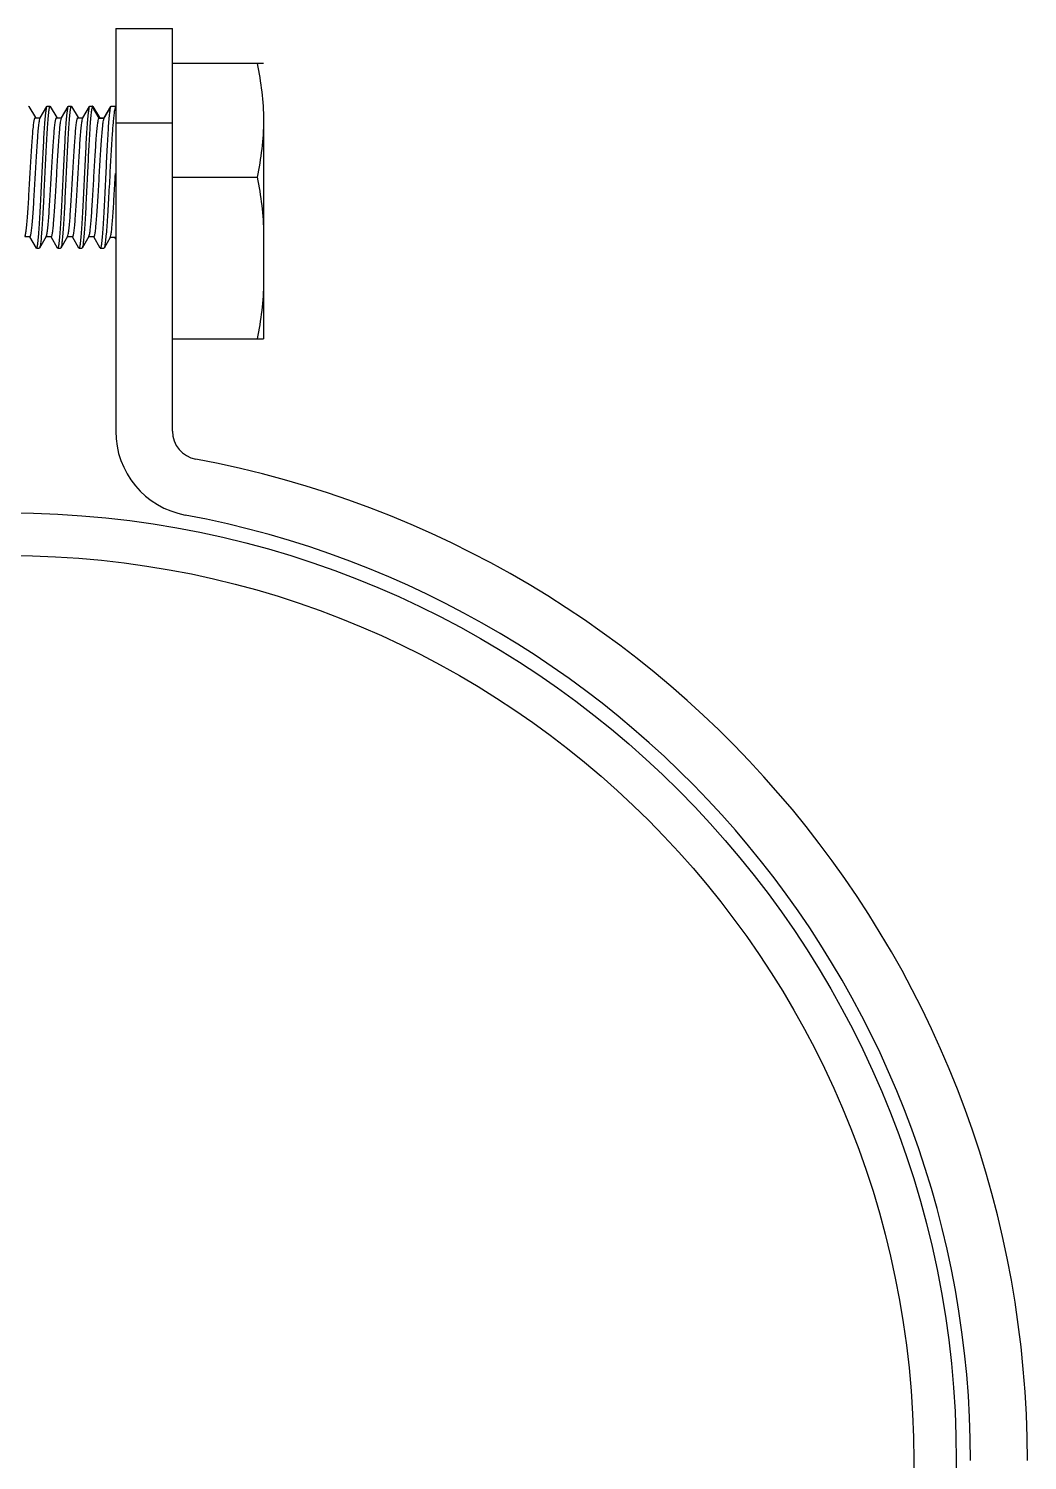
# Model space of a CAD drawing. Extents: x 1725261 to 1937680, y 860327 to 1571294.
# Drawn here: x 1850608 to 1850993, y 1235671 to 1236223 of the extents above; entities that cross this region are included whole.
import ezdxf

# ---------------------------------------------------------------- set-up
doc = ezdxf.new("R2010")
doc.units = 0
doc.header["$LTSCALE"] = 1000
doc.header["$MEASUREMENT"] = 0

msp = doc.modelspace()

# ---------------------------------------------------------------- linework, layer by layer
at = {"linetype": 'Continuous'}
for p, q in [((1850641.46, 1236222.75), (1850641.46, 1236067.59)), ((1850641.46, 1236222.75), (1850663.37, 1236222.75)), ((1850663.37, 1236067.59), (1850663.37, 1236222.75)), ((1850698.44, 1236209.3), (1850663.37, 1236209.3)), ((1850608.01, 1236192.77), (1850607.9, 1236192.87)), ((1850608.01, 1236192.77), (1850610.51, 1236188.46)), ((1850612.39, 1236188.32), (1850614.98, 1236192.77)), ((1850614.98, 1236192.77), (1850615.09, 1236192.87)), ((1850615.09, 1236192.87), (1850616.12, 1236192.87)), ((1850616.22, 1236192.77), (1850616.12, 1236192.87)), ((1850616.22, 1236192.77), (1850618.73, 1236188.46)), ((1850620.6, 1236188.32), (1850623.2, 1236192.77)), ((1850623.2, 1236192.77), (1850623.31, 1236192.87)), ((1850623.31, 1236192.87), (1850624.33, 1236192.87)), ((1850624.44, 1236192.77), (1850624.33, 1236192.87)), ((1850624.44, 1236192.77), (1850626.94, 1236188.46)), ((1850628.82, 1236188.32), (1850631.42, 1236192.77)), ((1850631.42, 1236192.77), (1850631.52, 1236192.87)), ((1850631.52, 1236192.87), (1850632.55, 1236192.87)), ((1850632.55, 1236192.87), (1850632.39, 1236192.65)), ((1850632.39, 1236192.65), (1850634.95, 1236188.24)), ((1850632.66, 1236192.77), (1850635.16, 1236188.46)), ((1850637, 1236188.24), (1850639.58, 1236192.65)), ((1850637.04, 1236188.32), (1850639.63, 1236192.77)), ((1850639.58, 1236192.65), (1850639.63, 1236192.77)), ((1850639.63, 1236192.77), (1850639.74, 1236192.87)), ((1850639.74, 1236192.87), (1850641.46, 1236192.87)), ((1850698.44, 1236190.87), (1850698.44, 1236103.2)), ((1850610.46, 1236188.43), (1850612.45, 1236188.43)), ((1850618.68, 1236188.43), (1850620.67, 1236188.43)), ((1850620.55, 1236188.2), (1850620.6, 1236188.32)), ((1850626.9, 1236188.43), (1850628.89, 1236188.43)), ((1850634.95, 1236188.24), (1850635.12, 1236188.43)), ((1850634.95, 1236188.24), (1850637, 1236188.24)), ((1850635.12, 1236188.43), (1850637.11, 1236188.43)), ((1850637, 1236188.24), (1850637.04, 1236188.32)), ((1850641.46, 1236186.39), (1850663.37, 1236186.39)), ((1850641.28, 1236165.48), (1850641.36, 1236166.89)), ((1850663.37, 1236165.47), (1850695.97, 1236165.47)), ((1850608.41, 1236142.51), (1850606.41, 1236142.51)), ((1850610.87, 1236138.17), (1850608.36, 1236142.49)), ((1850614.7, 1236142.62), (1850612.11, 1236138.17)), ((1850616.62, 1236142.51), (1850614.63, 1236142.51)), ((1850619.09, 1236138.17), (1850616.58, 1236142.49)), ((1850622.92, 1236142.62), (1850620.33, 1236138.17)), ((1850624.84, 1236142.51), (1850622.85, 1236142.51)), ((1850627.31, 1236138.17), (1850624.79, 1236142.49)), ((1850631.13, 1236142.62), (1850628.55, 1236138.17)), ((1850633.06, 1236142.51), (1850631.07, 1236142.51)), ((1850635.53, 1236138.17), (1850633.01, 1236142.49)), ((1850639.36, 1236142.29), (1850636.98, 1236138.19)), ((1850641.29, 1236142.18), (1850639.3, 1236142.18)), ((1850641.46, 1236141.78), (1850641.24, 1236142.15)), ((1850610.87, 1236138.17), (1850610.98, 1236138.08)), ((1850610.98, 1236138.08), (1850612.01, 1236138.08)), ((1850612.11, 1236138.17), (1850612.01, 1236138.08)), ((1850619.09, 1236138.17), (1850619.2, 1236138.08)), ((1850619.2, 1236138.08), (1850620.23, 1236138.08)), ((1850620.33, 1236138.17), (1850620.23, 1236138.08)), ((1850627.31, 1236138.17), (1850627.41, 1236138.08)), ((1850627.41, 1236138.08), (1850628.44, 1236138.08)), ((1850628.55, 1236138.17), (1850628.44, 1236138.08)), ((1850635.53, 1236138.17), (1850635.63, 1236138.08)), ((1850635.63, 1236138.08), (1850636.86, 1236138.08)), ((1850636.98, 1236138.19), (1850636.86, 1236138.08)), ((1850663.37, 1236103.2), (1850698.44, 1236103.2))]:
    msp.add_line(p, q, dxfattribs=at)
for radius in [365.17, 348.74]:
    msp.add_circle((1850600.36, 1235670.9), radius, dxfattribs=at)
for centre, radius, start, end in [((1850788.33, 1236173.7), 148.42, 174.723, 175.0353), ((1850674.33, 1236067.59), 32.87, 180, 259.438), ((1850674.33, 1236067.59), 10.96, 180, 259.438), ((1850600.36, 1235670.9), 392.57, 0, 79.438), ((1850600.36, 1235670.9), 370.65, 0, 79.438)]:
    msp.add_arc(centre, radius, start, end, dxfattribs=at)
for points in [[(1850695.97, 1236209.3), (1850697.48, 1236202.11), (1850698.44, 1236194.74), (1850698.44, 1236187.39)], [(1850698.44, 1236187.39), (1850698.44, 1236180.04), (1850697.48, 1236172.66), (1850695.97, 1236165.47)], [(1850695.97, 1236165.47), (1850697.48, 1236158.28), (1850698.44, 1236150.91), (1850698.44, 1236143.55)], [(1850698.44, 1236125.12), (1850698.44, 1236117.77), (1850697.48, 1236110.4), (1850695.97, 1236103.2)]]:
    msp.add_open_spline(points, degree=3, dxfattribs=at)
for points, knots in [([(1850613.03, 1236165.47), (1850613.19, 1236168.79), (1850613.42, 1236173.63), (1850613.75, 1236179.81), (1850613.98, 1236183.82), (1850614.22, 1236187.18), (1850614.44, 1236189.82), (1850614.69, 1236191.58), (1850614.82, 1236192.51), (1850614.98, 1236192.77)], [0, 0, 0, 0, 0.364025, 0.530311, 0.678336, 0.803029, 0.900136, 0.966414, 1, 1, 1, 1]), ([(1850616.12, 1236192.87), (1850616.05, 1236192.87), (1850615.93, 1236192.64), (1850615.84, 1236192.27), (1850615.71, 1236191.6), (1850615.53, 1236190.25), (1850615.31, 1236187.96), (1850615.06, 1236184.6), (1850614.82, 1236180.5), (1850614.56, 1236175.82), (1850614.31, 1236170.75), (1850614.15, 1236167.25), (1850614.06, 1236165.47)], [0, 0, 0, 0, 0.006678, 0.021739, 0.045907, 0.079123, 0.171521, 0.295583, 0.44661, 0.618849, 0.805697, 1, 1, 1, 1]), ([(1850621.25, 1236165.47), (1850621.41, 1236168.79), (1850621.64, 1236173.63), (1850621.97, 1236179.81), (1850622.2, 1236183.82), (1850622.44, 1236187.18), (1850622.66, 1236189.82), (1850622.91, 1236191.58), (1850623.04, 1236192.51), (1850623.2, 1236192.77)], [0, 0, 0, 0, 0.364025, 0.530311, 0.678336, 0.803029, 0.900137, 0.966414, 1, 1, 1, 1]), ([(1850624.33, 1236192.87), (1850624.27, 1236192.87), (1850624.15, 1236192.64), (1850624.06, 1236192.27), (1850623.93, 1236191.6), (1850623.75, 1236190.25), (1850623.53, 1236187.96), (1850623.28, 1236184.6), (1850623.03, 1236180.5), (1850622.78, 1236175.82), (1850622.53, 1236170.75), (1850622.36, 1236167.25), (1850622.28, 1236165.47)], [0, 0, 0, 0, 0.006679, 0.021742, 0.04591, 0.079127, 0.171526, 0.295588, 0.446614, 0.618853, 0.805699, 1, 1, 1, 1]), ([(1850629.47, 1236165.47), (1850629.63, 1236168.79), (1850629.86, 1236173.63), (1850630.19, 1236179.81), (1850630.42, 1236183.82), (1850630.66, 1236187.18), (1850630.87, 1236189.82), (1850631.13, 1236191.58), (1850631.26, 1236192.51), (1850631.42, 1236192.77)], [0, 0, 0, 0, 0.364025, 0.530311, 0.678336, 0.803029, 0.900137, 0.966414, 1, 1, 1, 1]), ([(1850632.39, 1236192.65), (1850632.26, 1236192.31), (1850632.1, 1236191.3), (1850631.87, 1236189.42), (1850631.65, 1236186.74), (1850631.32, 1236181.9), (1850630.94, 1236174.73), (1850630.65, 1236168.7), (1850630.5, 1236165.47)], [0, 0, 0, 0, 0.03994, 0.110597, 0.209953, 0.334863, 0.644572, 1, 1, 1, 1]), ([(1850632.66, 1236192.77), (1850632.65, 1236192.8), (1850632.62, 1236192.84), (1850632.57, 1236192.87), (1850632.55, 1236192.87)], [0, 0, 0, 0, 0.600908, 1, 1, 1, 1]), ([(1850637.69, 1236165.47), (1850637.84, 1236168.7), (1850638.13, 1236174.73), (1850638.51, 1236181.9), (1850638.84, 1236186.74), (1850639.06, 1236189.42), (1850639.29, 1236191.3), (1850639.45, 1236192.31), (1850639.58, 1236192.65)], [0, 0, 0, 0, 0.355428, 0.665137, 0.790047, 0.889403, 0.96006, 1, 1, 1, 1]), ([(1850641.46, 1236192.83), (1850641.32, 1236192.71), (1850641.17, 1236192.12), (1850640.94, 1236191.06), (1850640.74, 1236189.38), (1850640.61, 1236188.09), (1850640.54, 1236187.35)], [0, 0, 0, 0, 0.09877, 0.299863, 0.602238, 1, 1, 1, 1]), ([(1850606.48, 1236142.62), (1850606.63, 1236142.88), (1850606.78, 1236143.73), (1850607.03, 1236145.33), (1850607.25, 1236147.68), (1850607.5, 1236150.66), (1850607.74, 1236154.17), (1850608.07, 1236159.55), (1850608.39, 1236165.17), (1850608.71, 1236170.85), (1850608.96, 1236174.92), (1850609.2, 1236178.65), (1850609.44, 1236181.9), (1850609.68, 1236184.57), (1850609.9, 1236186.53), (1850610.12, 1236187.74), (1850610.29, 1236188.27), (1850610.41, 1236188.43), (1850610.46, 1236188.43)], [0, 0, 0, 0, 0.018976, 0.054804, 0.106454, 0.17214, 0.249527, 0.335846, 0.52267, 0.61646, 0.705997, 0.788065, 0.859721, 0.918408, 0.962058, 0.98923, 0.996485, 1, 1, 1, 1]), ([(1850608.41, 1236142.51), (1850608.46, 1236142.51), (1850608.58, 1236142.67), (1850608.74, 1236143.2), (1850608.96, 1236144.42), (1850609.18, 1236146.38), (1850609.43, 1236149.04), (1850609.67, 1236152.3), (1850609.91, 1236156.03), (1850610.15, 1236160.1), (1850610.48, 1236165.77), (1850610.8, 1236171.4), (1850611.13, 1236176.77), (1850611.37, 1236180.29), (1850611.61, 1236183.27), (1850611.84, 1236185.62), (1850612.09, 1236187.22), (1850612.24, 1236188.07), (1850612.39, 1236188.32)], [0, 0, 0, 0, 0.003514, 0.010772, 0.03795, 0.08161, 0.140308, 0.211979, 0.294061, 0.383613, 0.477416, 0.664254, 0.750572, 0.827952, 0.893624, 0.945254, 0.981055, 1, 1, 1, 1]), ([(1850614.7, 1236142.62), (1850614.84, 1236142.88), (1850615, 1236143.73), (1850615.25, 1236145.33), (1850615.47, 1236147.68), (1850615.71, 1236150.66), (1850615.95, 1236154.17), (1850616.29, 1236159.55), (1850616.61, 1236165.17), (1850616.93, 1236170.85), (1850617.17, 1236174.92), (1850617.42, 1236178.65), (1850617.66, 1236181.9), (1850617.9, 1236184.57), (1850618.12, 1236186.53), (1850618.34, 1236187.74), (1850618.5, 1236188.27), (1850618.62, 1236188.43), (1850618.68, 1236188.43)], [0, 0, 0, 0, 0.018976, 0.054803, 0.106453, 0.172138, 0.249526, 0.335844, 0.522669, 0.61646, 0.705997, 0.788066, 0.859722, 0.918409, 0.962059, 0.989231, 0.996485, 1, 1, 1, 1]), ([(1850616.62, 1236142.51), (1850616.68, 1236142.51), (1850616.79, 1236142.67), (1850616.96, 1236143.18), (1850617.17, 1236144.36), (1850617.39, 1236146.27), (1850617.63, 1236148.87), (1850617.87, 1236152.04), (1850618.11, 1236155.68), (1850618.35, 1236159.67), (1850618.67, 1236165.26), (1850619.05, 1236172.02), (1850619.44, 1236178.4), (1850619.79, 1236182.76), (1850620.02, 1236185.2), (1850620.25, 1236186.94), (1850620.42, 1236187.88), (1850620.55, 1236188.2)], [0, 0, 0, 0, 0.003455, 0.010535, 0.037032, 0.079611, 0.136914, 0.206982, 0.287388, 0.37533, 0.467742, 0.653021, 0.817577, 0.884775, 0.938688, 0.977489, 1, 1, 1, 1]), ([(1850622.92, 1236142.62), (1850623.06, 1236142.88), (1850623.21, 1236143.73), (1850623.46, 1236145.33), (1850623.69, 1236147.68), (1850623.93, 1236150.66), (1850624.17, 1236154.17), (1850624.51, 1236159.55), (1850624.82, 1236165.17), (1850625.15, 1236170.85), (1850625.39, 1236174.92), (1850625.64, 1236178.65), (1850625.88, 1236181.9), (1850626.12, 1236184.57), (1850626.34, 1236186.53), (1850626.56, 1236187.74), (1850626.72, 1236188.27), (1850626.84, 1236188.43), (1850626.9, 1236188.43)], [0, 0, 0, 0, 0.018976, 0.054804, 0.106454, 0.17214, 0.249527, 0.335846, 0.522669, 0.61646, 0.705997, 0.788065, 0.859721, 0.918408, 0.962058, 0.98923, 0.996484, 1, 1, 1, 1]), ([(1850624.84, 1236142.51), (1850624.9, 1236142.51), (1850625.02, 1236142.67), (1850625.18, 1236143.2), (1850625.4, 1236144.42), (1850625.62, 1236146.38), (1850625.86, 1236149.04), (1850626.1, 1236152.3), (1850626.35, 1236156.03), (1850626.59, 1236160.1), (1850626.91, 1236165.77), (1850627.23, 1236171.4), (1850627.57, 1236176.77), (1850627.81, 1236180.29), (1850628.05, 1236183.27), (1850628.28, 1236185.62), (1850628.52, 1236187.22), (1850628.68, 1236188.07), (1850628.82, 1236188.32)], [0, 0, 0, 0, 0.003514, 0.010772, 0.03795, 0.081609, 0.140308, 0.211978, 0.294061, 0.383612, 0.477416, 0.664254, 0.750572, 0.827952, 0.893624, 0.945254, 0.981055, 1, 1, 1, 1]), ([(1850631.13, 1236142.62), (1850631.27, 1236142.86), (1850631.42, 1236143.65), (1850631.66, 1236145.15), (1850631.87, 1236147.33), (1850632.11, 1236150.1), (1850632.34, 1236153.39), (1850632.66, 1236158.46), (1850633.04, 1236165.16), (1850633.49, 1236173.01), (1850633.88, 1236179.1), (1850634.21, 1236183.22), (1850634.43, 1236185.5), (1850634.66, 1236187.1), (1850634.82, 1236187.96), (1850634.95, 1236188.24)], [0, 0, 0, 0, 0.017949, 0.051483, 0.099746, 0.16121, 0.233875, 0.31535, 0.493787, 0.673153, 0.829955, 0.893299, 0.943723, 0.979621, 1, 1, 1, 1]), ([(1850633.06, 1236142.51), (1850633.11, 1236142.51), (1850633.23, 1236142.67), (1850633.39, 1236143.19), (1850633.61, 1236144.38), (1850633.83, 1236146.31), (1850634.07, 1236148.93), (1850634.31, 1236152.13), (1850634.55, 1236155.8), (1850634.79, 1236159.82), (1850635.11, 1236165.44), (1850635.43, 1236171.03), (1850635.76, 1236176.39), (1850636, 1236179.92), (1850636.24, 1236182.94), (1850636.47, 1236185.35), (1850636.71, 1236187.04), (1850636.87, 1236187.95), (1850637, 1236188.24)], [0, 0, 0, 0, 0.003476, 0.010618, 0.037351, 0.080307, 0.138095, 0.208722, 0.289712, 0.378215, 0.471113, 0.656939, 0.743312, 0.821202, 0.88787, 0.940988, 0.978742, 1, 1, 1, 1]), ([(1850640.47, 1236186.54), (1850640.34, 1236185.11), (1850639.82, 1236178.09), (1850639.45, 1236171.06), (1850639.14, 1236165.47)], [0, 0, 0, 0, 0.204958, 1, 1, 1, 1]), ([(1850610.98, 1236138.08), (1850611.04, 1236138.08), (1850611.16, 1236138.3), (1850611.25, 1236138.67), (1850611.39, 1236139.34), (1850611.57, 1236140.69), (1850611.78, 1236142.98), (1850612.03, 1236146.35), (1850612.28, 1236150.45), (1850612.53, 1236155.12), (1850612.78, 1236160.19), (1850612.95, 1236163.69), (1850613.03, 1236165.47)], [0, 0, 0, 0, 0.006686, 0.021754, 0.04593, 0.079149, 0.171549, 0.295611, 0.446641, 0.618877, 0.805711, 1, 1, 1, 1]), ([(1850614.06, 1236165.47), (1850613.9, 1236162.15), (1850613.67, 1236157.31), (1850613.34, 1236151.13), (1850613.11, 1236147.13), (1850612.87, 1236143.76), (1850612.66, 1236141.13), (1850612.4, 1236139.37), (1850612.27, 1236138.43), (1850612.11, 1236138.17)], [0, 0, 0, 0, 0.363958, 0.530225, 0.678245, 0.80294, 0.900061, 0.966367, 1, 1, 1, 1]), ([(1850619.2, 1236138.08), (1850619.26, 1236138.08), (1850619.38, 1236138.3), (1850619.47, 1236138.67), (1850619.6, 1236139.34), (1850619.78, 1236140.69), (1850620, 1236142.99), (1850620.25, 1236146.35), (1850620.5, 1236150.45), (1850620.75, 1236155.12), (1850621, 1236160.19), (1850621.17, 1236163.69), (1850621.25, 1236165.47)], [0, 0, 0, 0, 0.006688, 0.021762, 0.045939, 0.079161, 0.171565, 0.295627, 0.446655, 0.618887, 0.805715, 1, 1, 1, 1]), ([(1850622.28, 1236165.47), (1850622.12, 1236162.15), (1850621.89, 1236157.31), (1850621.56, 1236151.13), (1850621.33, 1236147.13), (1850621.09, 1236143.76), (1850620.87, 1236141.13), (1850620.62, 1236139.37), (1850620.49, 1236138.43), (1850620.33, 1236138.17)], [0, 0, 0, 0, 0.363958, 0.530225, 0.678245, 0.80294, 0.900061, 0.966367, 1, 1, 1, 1]), ([(1850627.41, 1236138.08), (1850627.48, 1236138.08), (1850627.6, 1236138.3), (1850627.69, 1236138.67), (1850627.82, 1236139.34), (1850628, 1236140.69), (1850628.22, 1236142.99), (1850628.47, 1236146.35), (1850628.71, 1236150.45), (1850628.97, 1236155.12), (1850629.22, 1236160.19), (1850629.38, 1236163.69), (1850629.47, 1236165.47)], [0, 0, 0, 0, 0.006689, 0.021763, 0.04594, 0.079164, 0.171568, 0.295631, 0.446658, 0.618889, 0.805716, 1, 1, 1, 1]), ([(1850630.5, 1236165.47), (1850630.34, 1236162.15), (1850630.11, 1236157.31), (1850629.78, 1236151.13), (1850629.55, 1236147.13), (1850629.31, 1236143.76), (1850629.09, 1236141.13), (1850628.84, 1236139.37), (1850628.71, 1236138.43), (1850628.55, 1236138.17)], [0, 0, 0, 0, 0.363958, 0.530225, 0.678245, 0.80294, 0.900061, 0.966367, 1, 1, 1, 1]), ([(1850635.63, 1236138.08), (1850635.69, 1236138.08), (1850635.81, 1236138.3), (1850635.91, 1236138.67), (1850636.04, 1236139.34), (1850636.22, 1236140.69), (1850636.44, 1236142.99), (1850636.68, 1236146.35), (1850636.93, 1236150.45), (1850637.18, 1236155.12), (1850637.44, 1236160.19), (1850637.6, 1236163.69), (1850637.69, 1236165.47)], [0, 0, 0, 0, 0.00669, 0.021764, 0.045942, 0.079166, 0.171571, 0.295634, 0.446661, 0.618891, 0.805717, 1, 1, 1, 1]), ([(1850639.14, 1236165.47), (1850638.97, 1236162.17), (1850638.71, 1236157.35), (1850638.34, 1236151.19), (1850638.08, 1236147.2), (1850637.81, 1236143.84), (1850637.57, 1236141.19), (1850637.3, 1236139.41), (1850637.14, 1236138.46), (1850636.98, 1236138.19)], [0, 0, 0, 0, 0.362263, 0.527925, 0.675614, 0.80033, 0.897877, 0.965043, 1, 1, 1, 1]), ([(1850639.36, 1236142.29), (1850639.5, 1236142.53), (1850639.65, 1236143.35), (1850639.89, 1236144.88), (1850640.11, 1236147.13), (1850640.35, 1236149.99), (1850640.58, 1236153.38), (1850640.9, 1236158.6), (1850641.12, 1236162.68), (1850641.28, 1236165.48)], [0, 0, 0, 0, 0.036124, 0.104043, 0.201926, 0.326585, 0.473883, 0.638923, 1, 1, 1, 1])]:
    msp.add_open_spline(points, degree=3, knots=knots, dxfattribs=at)

doc.saveas('drawing.dxf')
